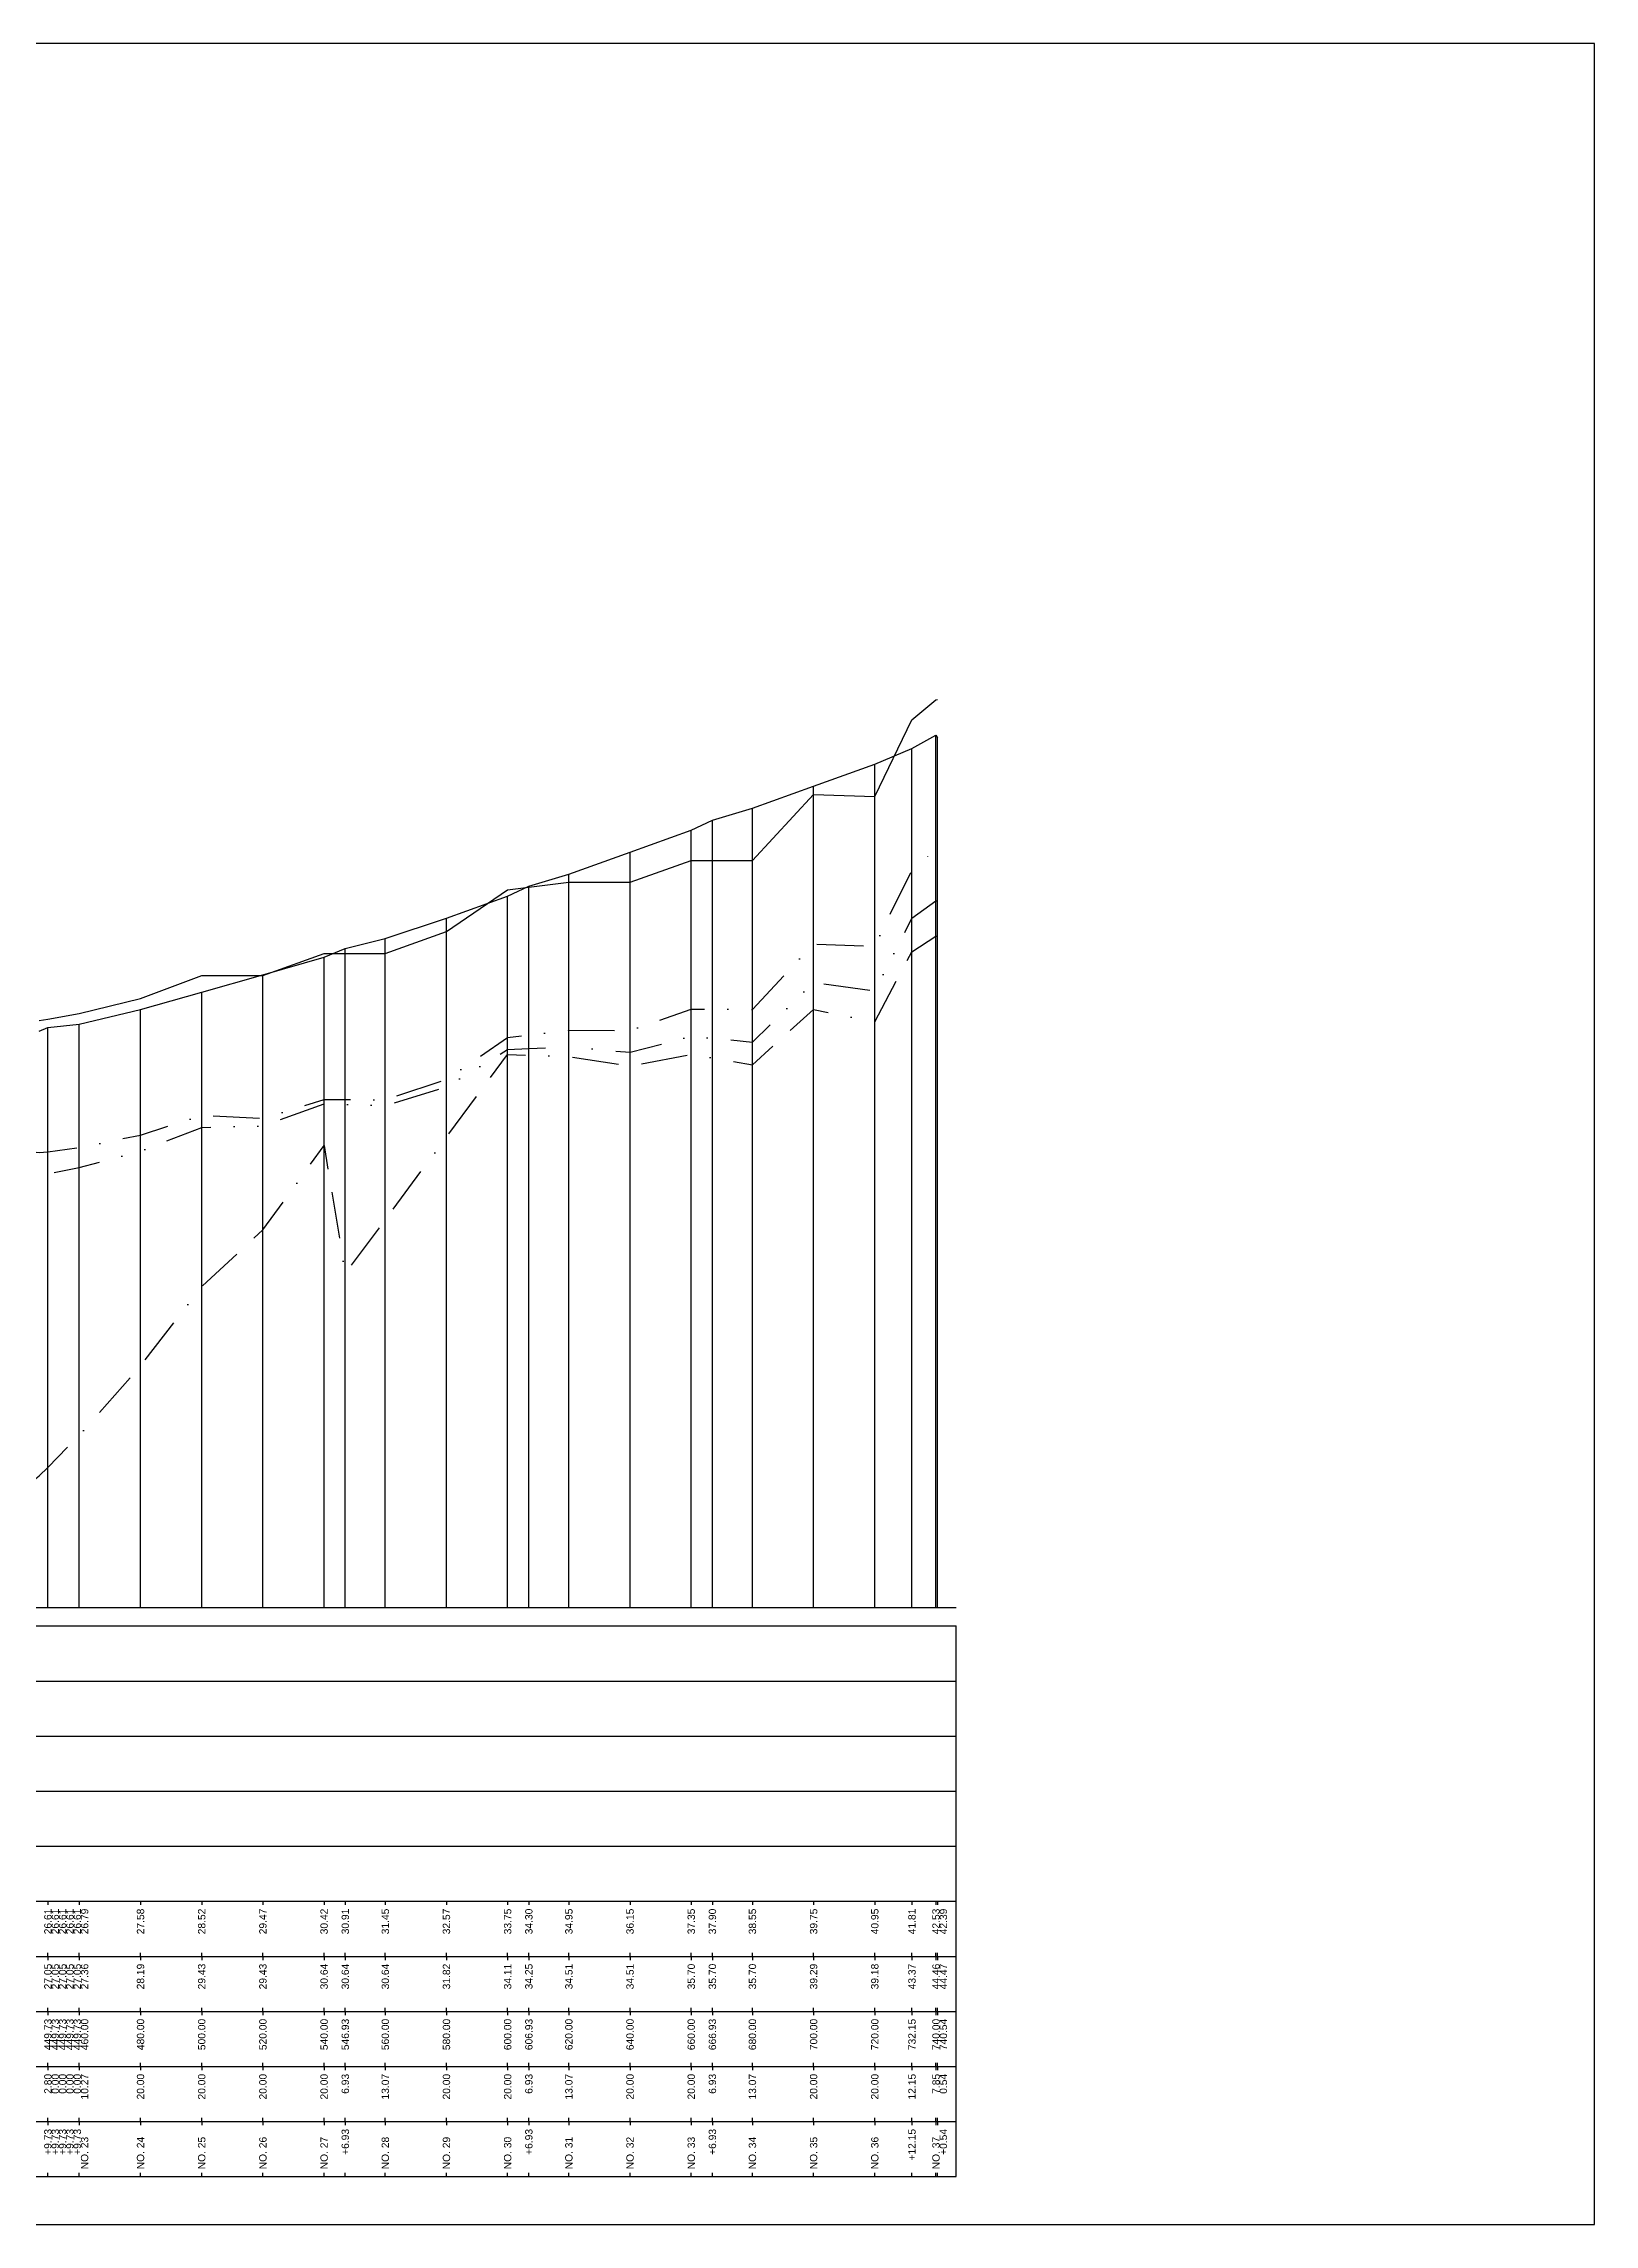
# Model space of a CAD drawing. Header units: millimetres. Extents: x -7351 to 135086, y 1419 to 5643.
# Drawn here: x 22195 to 22617, y 1419 to 2013 of the extents above; entities that cross this region are included whole.
import ezdxf
from ezdxf.enums import TextEntityAlignment as Align

# ---------------------------------------------------------------- set-up
doc = ezdxf.new("R2010")
doc.units = ezdxf.units.MM
for name, pattern in [('BORDER', [44.45, 12.7, -6.35, 12.7, -6.35, 0, -6.35]), ('DASHDOT', [25.4, 12.7, -6.35, 0, -6.35]), ('DIVIDE', [31.75, 12.7, -6.35, 0, -6.35, 0, -6.35])]:
    doc.linetypes.add(name, pattern=pattern)
for name, color, linetype in [('KZ_종단_계획선', 1, 'Continuous'), ('KZ_종단_도각', 7, 'Continuous'), ('KZ_종단_수직선', 7, 'Continuous'), ('KZ_종단_암선1', 56, 'DASHDOT'), ('KZ_종단_암선2', 4, 'DIVIDE'), ('KZ_종단_암선3', 6, 'BORDER'), ('KZ_종단_지반선', 3, 'Continuous'), ('KZ_종단_테이블문자', 7, 'Continuous'), ('KZ_종단_테이블선', 7, 'Continuous')]:
    doc.layers.add(name, color=color, linetype=linetype)
doc.styles.get("Standard").update_dxf_attribs({"font": 'arial.ttf'})

msp = doc.modelspace()

# ---------------------------------------------------------------- linework, layer by layer
at = {"layer": 'KZ_종단_계획선'}
msp.add_lwpolyline([(22193.8, 1744.06), (22196.14, 1745.09), (22196.14, 1745.09), (22196.14, 1745.09), (22196.14, 1745.09), (22196.14, 1745.09), (22204.69, 1745.97), (22221.36, 1749.94), (22238.03, 1754.66), (22254.69, 1759.38), (22271.36, 1764.16), (22277.13, 1766.6), (22288.03, 1769.3), (22304.69, 1774.87), (22321.36, 1780.81), (22327.13, 1783.55), (22338.03, 1786.81), (22354.69, 1792.8), (22371.36, 1798.79), (22377.13, 1801.53), (22388.03, 1804.78), (22404.69, 1810.78), (22421.36, 1816.77), (22431.49, 1821.08), (22438.03, 1824.67), (22438.47, 1823.96)], dxfattribs=at)
at = {"layer": 'KZ_종단_도각'}
msp.add_lwpolyline([(21776.36, 1419.04), (22617.36, 1419.04), (22617.36, 2013.04), (21776.36, 2013.04)], close=True, dxfattribs=at)
at = {"layer": 'KZ_종단_수직선'}
for p, q in [((22438.03, 1587.04), (22438.03, 1824.67)), ((22438.48, 1587.04), (22438.48, 1823.96)), ((22431.48, 1587.04), (22431.48, 1821.08)), ((22421.36, 1587.04), (22421.36, 1816.77)), ((22404.69, 1587.04), (22404.69, 1810.78)), ((22377.13, 1587.04), (22377.13, 1801.53)), ((22388.03, 1587.04), (22388.03, 1804.78)), ((22371.36, 1587.04), (22371.36, 1798.79)), ((22354.69, 1587.04), (22354.69, 1792.8)), ((22327.13, 1587.04), (22327.13, 1783.55)), ((22338.03, 1587.04), (22338.03, 1786.81)), ((22321.36, 1587.04), (22321.36, 1780.81)), ((22304.69, 1587.04), (22304.69, 1774.87)), ((22277.13, 1587.04), (22277.13, 1766.6)), ((22288.03, 1587.04), (22288.03, 1769.3)), ((22254.69, 1587.04), (22254.69, 1759.38)), ((22271.36, 1587.04), (22271.36, 1764.16)), ((22238.03, 1587.04), (22238.03, 1754.66)), ((22221.36, 1587.04), (22221.36, 1749.94)), ((22196.13, 1587.04), (22196.13, 1745.09)), ((22196.13, 1587.04), (22196.13, 1745.09)), ((22196.13, 1587.04), (22196.13, 1745.09)), ((22196.13, 1587.04), (22196.13, 1745.09)), ((22196.13, 1587.04), (22196.13, 1745.09)), ((22204.69, 1587.04), (22204.69, 1745.97))]:
    msp.add_line(p, q, dxfattribs=at)
at = {"layer": 'KZ_종단_암선1', "flags": 128}
msp.add_lwpolyline([(21821.36, 1661.68), (21825.63, 1666.52), (21825.63, 1666.52), (21825.63, 1666.52), (21825.63, 1666.52), (21825.63, 1666.52), (21825.63, 1666.52), (21838.03, 1680.56), (21854.69, 1682.3), (21867.16, 1680.9), (21871.36, 1682.74), (21888.03, 1683.37), (21893.8, 1684.11), (21904.69, 1686.53), (21921.36, 1690.43), (21938.03, 1691.61), (21954.69, 1694.62), (21967.15, 1695.93), (21971.36, 1696.15), (21988.03, 1698.42), (22001.96, 1700.74), (22004.69, 1701.43), (22020.53, 1701.89), (22021.36, 1701.91), (22026.15, 1703.11), (22038.03, 1703.47), (22054.69, 1705.68), (22063.33, 1706.33), (22071.36, 1705.84), (22088.03, 1706.39), (22104.69, 1708.59), (22112.51, 1708.92), (22121.36, 1709.29), (22127.36, 1708.08), (22138.03, 1705.93), (22154.69, 1711.44), (22171.36, 1712), (22188.03, 1711.61), (22193.8, 1710.97), (22196.13, 1711.21), (22196.13, 1711.21), (22196.13, 1711.21), (22196.13, 1711.21), (22196.13, 1711.21), (22204.69, 1712.36), (22221.36, 1715.76), (22238.03, 1721.14), (22254.69, 1720.33), (22271.36, 1725.46), (22277.13, 1725.42), (22288.03, 1725.35), (22304.69, 1730.93), (22321.36, 1742.31), (22327.13, 1742.99), (22338.03, 1744.28), (22354.69, 1744.21), (22371.36, 1750.07), (22377.13, 1750.04), (22388.03, 1749.98), (22404.69, 1767.81), (22421.36, 1767.17), (22431.48, 1788.02), (22438.03, 1793.42), (22438.48, 1793.47)], dxfattribs=at)
at = {"layer": 'KZ_종단_암선2', "flags": 128}
msp.add_lwpolyline([(21825.63, 1629.58), (21825.63, 1629.58), (21825.63, 1629.58), (21825.63, 1629.58), (21825.63, 1629.58), (21825.63, 1629.58), (21838.03, 1680.5), (21854.69, 1681.86), (21867.16, 1680.17), (21871.36, 1681.92), (21888.03, 1682.16), (21893.8, 1682.77), (21904.69, 1684.94), (21921.36, 1688.45), (21938.03, 1689.25), (21954.69, 1691.89), (21967.15, 1692.91), (21971.36, 1693.03), (21988.03, 1694.92), (22001.96, 1696.93), (22004.69, 1697.56), (22020.53, 1697.66), (22021.36, 1697.67), (22026.15, 1698.76), (22038.03, 1698.86), (22054.69, 1700.71), (22063.33, 1701.16), (22071.36, 1700.5), (22088.03, 1700.69), (22104.69, 1702.54), (22112.51, 1702.7), (22121.36, 1702.89), (22127.36, 1701.55), (22138.03, 1699.18), (22154.69, 1703.42), (22171.36, 1704.77), (22188.03, 1705.11), (22193.8, 1704.83), (22196.13, 1705.21), (22196.13, 1705.21), (22196.13, 1705.21), (22196.13, 1705.21), (22196.13, 1705.21), (22204.69, 1706.89), (22221.36, 1711.37), (22238.03, 1717.85), (22254.69, 1718.21), (22271.36, 1724.27), (22277.13, 1724.08), (22288.03, 1723.73), (22304.69, 1728.91), (22321.36, 1739.09), (22327.13, 1739.32), (22338.03, 1739.76), (22354.69, 1738.3), (22371.36, 1742.7), (22377.13, 1742.14), (22388.03, 1741.08), (22404.69, 1757.3), (22421.36, 1755), (22431.48, 1774.81), (22438.03, 1779.53), (22438.48, 1779.53)], dxfattribs=at)
at = {"layer": 'KZ_종단_암선3', "flags": 128}
msp.add_lwpolyline([(21825.63, 1629.38), (21825.63, 1629.38), (21825.63, 1629.38), (21825.63, 1629.38), (21825.63, 1629.38), (21825.63, 1629.38), (21838.03, 1679.72), (21854.69, 1675.99), (21867.16, 1670.49), (21871.36, 1670.95), (21888.03, 1666.08), (21893.8, 1664.92), (21904.69, 1663.75), (21921.36, 1662.15), (21938.03, 1657.85), (21954.69, 1655.4), (21967.15, 1652.63), (21971.36, 1651.49), (21988.03, 1648.33), (22001.96, 1646.16), (22004.69, 1645.97), (22020.53, 1641.34), (22021.36, 1641.1), (22026.15, 1640.77), (22038.03, 1637.37), (22054.69, 1634.33), (22063.33, 1632.28), (22071.36, 1629.3), (22088.03, 1624.72), (22104.69, 1621.86), (22112.51, 1619.85), (22121.36, 1617.57), (22127.36, 1614.58), (22138.03, 1609.25), (22154.69, 1608.42), (22171.36, 1608.41), (22188.03, 1618.55), (22193.8, 1622.92), (22196.13, 1625.2), (22196.13, 1625.2), (22196.13, 1625.2), (22196.13, 1625.2), (22196.13, 1625.2), (22204.69, 1633.98), (22221.36, 1652.82), (22238.03, 1674.44), (22254.69, 1689.93), (22271.36, 1712.88), (22277.13, 1677.94), (22321.36, 1737.69), (22327.13, 1737.5), (22338.03, 1737.16), (22354.69, 1734.52), (22371.36, 1737.73), (22377.13, 1736.76), (22388.03, 1734.92), (22404.69, 1749.99), (22421.36, 1746.55), (22431.48, 1765.68), (22438.03, 1769.97), (22438.48, 1769.95)], dxfattribs=at)
at = {"layer": 'KZ_종단_지반선', "flags": 128}
msp.add_lwpolyline([(22193.8, 1746.97), (22196.13, 1747.3), (22196.13, 1747.3), (22196.13, 1747.3), (22196.13, 1747.3), (22196.13, 1747.3), (22204.69, 1748.82), (22221.36, 1752.98), (22238.03, 1759.17), (22254.69, 1759.17), (22271.36, 1765.24), (22277.13, 1765.24), (22288.03, 1765.24), (22304.69, 1771.16), (22321.36, 1782.59), (22327.13, 1783.29), (22338.03, 1784.61), (22354.69, 1784.61), (22371.36, 1790.55), (22377.13, 1790.55), (22388.03, 1790.55), (22404.69, 1808.48), (22421.36, 1807.96), (22431.48, 1828.87), (22438.03, 1834.32), (22438.48, 1834.37)], dxfattribs=at)
at = {"layer": 'KZ_종단_테이블선'}
for p, q in [((21801.36, 1587.04), (22443.48, 1587.04)), ((21801.36, 1582.04), (22443.48, 1582.04)), ((22443.48, 1567.04), (22443.48, 1582.04)), ((21801.36, 1567.04), (22443.48, 1567.04)), ((22443.48, 1552.04), (22443.48, 1567.04)), ((21801.36, 1552.04), (22443.48, 1552.04)), ((22443.48, 1537.04), (22443.48, 1552.04)), ((21801.36, 1537.04), (22443.48, 1537.04)), ((22443.48, 1522.04), (22443.48, 1537.04)), ((21801.36, 1522.04), (22443.48, 1522.04)), ((22443.48, 1507.04), (22443.48, 1522.04)), ((21801.36, 1507.04), (22443.48, 1507.04)), ((22196.13, 1507.04), (22196.13, 1506.04)), ((22196.13, 1507.04), (22196.13, 1506.04)), ((22196.13, 1507.04), (22196.13, 1506.04)), ((22196.13, 1507.04), (22196.13, 1506.04)), ((22196.13, 1507.04), (22196.13, 1506.04)), ((22204.69, 1507.04), (22204.69, 1506.04)), ((22221.36, 1507.04), (22221.36, 1506.04)), ((22238.03, 1507.04), (22238.03, 1506.04)), ((22254.69, 1507.04), (22254.69, 1506.04)), ((22271.36, 1507.04), (22271.36, 1506.04)), ((22277.13, 1507.04), (22277.13, 1506.04)), ((22288.03, 1507.04), (22288.03, 1506.04)), ((22304.69, 1507.04), (22304.69, 1506.04)), ((22321.36, 1507.04), (22321.36, 1506.04)), ((22327.13, 1507.04), (22327.13, 1506.04)), ((22338.03, 1507.04), (22338.03, 1506.04)), ((22354.69, 1507.04), (22354.69, 1506.04)), ((22371.36, 1507.04), (22371.36, 1506.04)), ((22377.13, 1507.04), (22377.13, 1506.04)), ((22388.03, 1507.04), (22388.03, 1506.04)), ((22404.69, 1507.04), (22404.69, 1506.04)), ((22421.36, 1507.04), (22421.36, 1506.04)), ((22431.48, 1507.04), (22431.48, 1506.04)), ((22438.03, 1507.04), (22438.03, 1506.04)), ((22438.48, 1507.04), (22438.48, 1506.04)), ((22443.48, 1492.04), (22443.48, 1507.04)), ((21801.36, 1492.04), (22443.48, 1492.04)), ((22196.13, 1492.04), (22196.13, 1493.04)), ((22196.13, 1492.04), (22196.13, 1493.04)), ((22196.13, 1492.04), (22196.13, 1493.04)), ((22196.13, 1492.04), (22196.13, 1493.04)), ((22196.13, 1492.04), (22196.13, 1493.04)), ((22196.13, 1492.04), (22196.13, 1491.04)), ((22196.13, 1492.04), (22196.13, 1491.04)), ((22196.13, 1492.04), (22196.13, 1491.04)), ((22196.13, 1492.04), (22196.13, 1491.04)), ((22196.13, 1492.04), (22196.13, 1491.04)), ((22204.69, 1492.04), (22204.69, 1493.04)), ((22204.69, 1492.04), (22204.69, 1491.04)), ((22221.36, 1492.04), (22221.36, 1493.04)), ((22221.36, 1492.04), (22221.36, 1491.04)), ((22238.03, 1492.04), (22238.03, 1493.04)), ((22238.03, 1492.04), (22238.03, 1491.04)), ((22254.69, 1492.04), (22254.69, 1493.04)), ((22254.69, 1492.04), (22254.69, 1491.04)), ((22271.36, 1492.04), (22271.36, 1493.04)), ((22271.36, 1492.04), (22271.36, 1491.04)), ((22277.13, 1492.04), (22277.13, 1493.04)), ((22277.13, 1492.04), (22277.13, 1491.04)), ((22288.03, 1492.04), (22288.03, 1493.04)), ((22288.03, 1492.04), (22288.03, 1491.04)), ((22304.69, 1492.04), (22304.69, 1493.04)), ((22304.69, 1492.04), (22304.69, 1491.04)), ((22321.36, 1492.04), (22321.36, 1493.04)), ((22321.36, 1492.04), (22321.36, 1491.04)), ((22327.13, 1492.04), (22327.13, 1493.04)), ((22327.13, 1492.04), (22327.13, 1491.04)), ((22338.03, 1492.04), (22338.03, 1493.04)), ((22338.03, 1492.04), (22338.03, 1491.04)), ((22354.69, 1492.04), (22354.69, 1493.04)), ((22354.69, 1492.04), (22354.69, 1491.04)), ((22371.36, 1492.04), (22371.36, 1493.04)), ((22371.36, 1492.04), (22371.36, 1491.04)), ((22377.13, 1492.04), (22377.13, 1493.04)), ((22377.13, 1492.04), (22377.13, 1491.04)), ((22388.03, 1492.04), (22388.03, 1493.04)), ((22388.03, 1492.04), (22388.03, 1491.04)), ((22404.69, 1492.04), (22404.69, 1493.04)), ((22404.69, 1492.04), (22404.69, 1491.04)), ((22421.36, 1492.04), (22421.36, 1493.04)), ((22421.36, 1492.04), (22421.36, 1491.04)), ((22431.48, 1492.04), (22431.48, 1493.04)), ((22431.48, 1492.04), (22431.48, 1491.04)), ((22438.03, 1492.04), (22438.03, 1493.04)), ((22438.03, 1492.04), (22438.03, 1491.04)), ((22438.48, 1492.04), (22438.48, 1493.04)), ((22438.48, 1492.04), (22438.48, 1491.04)), ((22443.48, 1477.04), (22443.48, 1492.04)), ((21801.36, 1477.04), (22443.48, 1477.04)), ((22196.13, 1477.04), (22196.13, 1478.04)), ((22196.13, 1477.04), (22196.13, 1478.04)), ((22196.13, 1477.04), (22196.13, 1478.04)), ((22196.13, 1477.04), (22196.13, 1478.04)), ((22196.13, 1477.04), (22196.13, 1478.04)), ((22196.13, 1477.04), (22196.13, 1476.04)), ((22196.13, 1477.04), (22196.13, 1476.04)), ((22196.13, 1477.04), (22196.13, 1476.04)), ((22196.13, 1477.04), (22196.13, 1476.04)), ((22196.13, 1477.04), (22196.13, 1476.04)), ((22204.69, 1477.04), (22204.69, 1478.04)), ((22204.69, 1477.04), (22204.69, 1476.04)), ((22221.36, 1477.04), (22221.36, 1478.04)), ((22221.36, 1477.04), (22221.36, 1476.04)), ((22238.03, 1477.04), (22238.03, 1478.04)), ((22238.03, 1477.04), (22238.03, 1476.04)), ((22254.69, 1477.04), (22254.69, 1478.04)), ((22254.69, 1477.04), (22254.69, 1476.04)), ((22271.36, 1477.04), (22271.36, 1478.04)), ((22271.36, 1477.04), (22271.36, 1476.04)), ((22277.13, 1477.04), (22277.13, 1478.04)), ((22277.13, 1477.04), (22277.13, 1476.04)), ((22288.03, 1477.04), (22288.03, 1478.04)), ((22288.03, 1477.04), (22288.03, 1476.04)), ((22304.69, 1477.04), (22304.69, 1478.04)), ((22304.69, 1477.04), (22304.69, 1476.04)), ((22321.36, 1477.04), (22321.36, 1478.04)), ((22321.36, 1477.04), (22321.36, 1476.04)), ((22327.13, 1477.04), (22327.13, 1478.04)), ((22327.13, 1477.04), (22327.13, 1476.04)), ((22338.03, 1477.04), (22338.03, 1478.04)), ((22338.03, 1477.04), (22338.03, 1476.04)), ((22354.69, 1477.04), (22354.69, 1478.04)), ((22354.69, 1477.04), (22354.69, 1476.04)), ((22371.36, 1477.04), (22371.36, 1478.04)), ((22371.36, 1477.04), (22371.36, 1476.04)), ((22377.13, 1477.04), (22377.13, 1478.04)), ((22377.13, 1477.04), (22377.13, 1476.04)), ((22388.03, 1477.04), (22388.03, 1478.04)), ((22388.03, 1477.04), (22388.03, 1476.04)), ((22404.69, 1477.04), (22404.69, 1478.04)), ((22404.69, 1477.04), (22404.69, 1476.04)), ((22421.36, 1477.04), (22421.36, 1478.04)), ((22421.36, 1477.04), (22421.36, 1476.04)), ((22431.48, 1477.04), (22431.48, 1478.04)), ((22431.48, 1477.04), (22431.48, 1476.04)), ((22438.03, 1477.04), (22438.03, 1478.04)), ((22438.03, 1477.04), (22438.03, 1476.04)), ((22438.48, 1477.04), (22438.48, 1478.04)), ((22438.48, 1477.04), (22438.48, 1476.04)), ((22443.48, 1462.04), (22443.48, 1477.04)), ((21801.36, 1462.04), (22443.48, 1462.04)), ((22196.13, 1462.04), (22196.13, 1463.04)), ((22196.13, 1462.04), (22196.13, 1463.04)), ((22196.13, 1462.04), (22196.13, 1463.04)), ((22196.13, 1462.04), (22196.13, 1463.04)), ((22196.13, 1462.04), (22196.13, 1463.04)), ((22196.13, 1462.04), (22196.13, 1461.04)), ((22196.13, 1462.04), (22196.13, 1461.04)), ((22196.13, 1462.04), (22196.13, 1461.04)), ((22196.13, 1462.04), (22196.13, 1461.04)), ((22196.13, 1462.04), (22196.13, 1461.04)), ((22204.69, 1462.04), (22204.69, 1463.04)), ((22204.69, 1462.04), (22204.69, 1461.04)), ((22221.36, 1462.04), (22221.36, 1463.04)), ((22221.36, 1462.04), (22221.36, 1461.04)), ((22238.03, 1462.04), (22238.03, 1463.04)), ((22238.03, 1462.04), (22238.03, 1461.04)), ((22254.69, 1462.04), (22254.69, 1463.04)), ((22254.69, 1462.04), (22254.69, 1461.04)), ((22271.36, 1462.04), (22271.36, 1463.04)), ((22271.36, 1462.04), (22271.36, 1461.04)), ((22277.13, 1462.04), (22277.13, 1463.04)), ((22277.13, 1462.04), (22277.13, 1461.04)), ((22288.03, 1462.04), (22288.03, 1463.04)), ((22288.03, 1462.04), (22288.03, 1461.04)), ((22304.69, 1462.04), (22304.69, 1463.04)), ((22304.69, 1462.04), (22304.69, 1461.04)), ((22321.36, 1462.04), (22321.36, 1463.04)), ((22321.36, 1462.04), (22321.36, 1461.04)), ((22327.13, 1462.04), (22327.13, 1463.04)), ((22327.13, 1462.04), (22327.13, 1461.04)), ((22338.03, 1462.04), (22338.03, 1463.04)), ((22338.03, 1462.04), (22338.03, 1461.04)), ((22354.69, 1462.04), (22354.69, 1463.04)), ((22354.69, 1462.04), (22354.69, 1461.04)), ((22371.36, 1462.04), (22371.36, 1463.04)), ((22371.36, 1462.04), (22371.36, 1461.04)), ((22377.13, 1462.04), (22377.13, 1463.04)), ((22377.13, 1462.04), (22377.13, 1461.04)), ((22388.03, 1462.04), (22388.03, 1463.04)), ((22388.03, 1462.04), (22388.03, 1461.04)), ((22404.69, 1462.04), (22404.69, 1463.04)), ((22404.69, 1462.04), (22404.69, 1461.04)), ((22421.36, 1462.04), (22421.36, 1463.04)), ((22421.36, 1462.04), (22421.36, 1461.04)), ((22431.48, 1462.04), (22431.48, 1463.04)), ((22431.48, 1462.04), (22431.48, 1461.04)), ((22438.03, 1462.04), (22438.03, 1463.04)), ((22438.03, 1462.04), (22438.03, 1461.04)), ((22438.48, 1462.04), (22438.48, 1463.04)), ((22438.48, 1462.04), (22438.48, 1461.04)), ((22443.48, 1447.04), (22443.48, 1462.04)), ((21801.36, 1447.04), (22443.48, 1447.04)), ((22196.13, 1447.04), (22196.13, 1448.04)), ((22196.13, 1447.04), (22196.13, 1448.04)), ((22196.13, 1447.04), (22196.13, 1448.04)), ((22196.13, 1447.04), (22196.13, 1448.04)), ((22196.13, 1447.04), (22196.13, 1448.04)), ((22196.13, 1447.04), (22196.13, 1446.04)), ((22196.13, 1447.04), (22196.13, 1446.04)), ((22196.13, 1447.04), (22196.13, 1446.04)), ((22196.13, 1447.04), (22196.13, 1446.04)), ((22196.13, 1447.04), (22196.13, 1446.04)), ((22204.69, 1447.04), (22204.69, 1448.04)), ((22204.69, 1447.04), (22204.69, 1446.04)), ((22221.36, 1447.04), (22221.36, 1448.04)), ((22221.36, 1447.04), (22221.36, 1446.04)), ((22238.03, 1447.04), (22238.03, 1448.04)), ((22238.03, 1447.04), (22238.03, 1446.04)), ((22254.69, 1447.04), (22254.69, 1448.04)), ((22254.69, 1447.04), (22254.69, 1446.04)), ((22271.36, 1447.04), (22271.36, 1448.04)), ((22271.36, 1447.04), (22271.36, 1446.04)), ((22277.13, 1447.04), (22277.13, 1448.04)), ((22277.13, 1447.04), (22277.13, 1446.04)), ((22288.03, 1447.04), (22288.03, 1448.04)), ((22288.03, 1447.04), (22288.03, 1446.04)), ((22304.69, 1447.04), (22304.69, 1448.04)), ((22304.69, 1447.04), (22304.69, 1446.04)), ((22321.36, 1447.04), (22321.36, 1448.04)), ((22321.36, 1447.04), (22321.36, 1446.04)), ((22327.13, 1447.04), (22327.13, 1448.04)), ((22327.13, 1447.04), (22327.13, 1446.04)), ((22338.03, 1447.04), (22338.03, 1448.04)), ((22338.03, 1447.04), (22338.03, 1446.04)), ((22354.69, 1447.04), (22354.69, 1448.04)), ((22354.69, 1447.04), (22354.69, 1446.04)), ((22371.36, 1447.04), (22371.36, 1448.04)), ((22371.36, 1447.04), (22371.36, 1446.04)), ((22377.13, 1447.04), (22377.13, 1448.04)), ((22377.13, 1447.04), (22377.13, 1446.04)), ((22388.03, 1447.04), (22388.03, 1448.04)), ((22388.03, 1447.04), (22388.03, 1446.04)), ((22404.69, 1447.04), (22404.69, 1448.04)), ((22404.69, 1447.04), (22404.69, 1446.04)), ((22421.36, 1447.04), (22421.36, 1448.04)), ((22421.36, 1447.04), (22421.36, 1446.04)), ((22431.48, 1447.04), (22431.48, 1448.04)), ((22431.48, 1447.04), (22431.48, 1446.04)), ((22438.03, 1447.04), (22438.03, 1448.04)), ((22438.03, 1447.04), (22438.03, 1446.04)), ((22438.48, 1447.04), (22438.48, 1448.04)), ((22438.48, 1447.04), (22438.48, 1446.04)), ((22443.48, 1432.04), (22443.48, 1447.04)), ((21801.36, 1432.04), (22443.48, 1432.04)), ((22196.13, 1432.04), (22196.13, 1433.04)), ((22196.13, 1432.04), (22196.13, 1433.04)), ((22196.13, 1432.04), (22196.13, 1433.04)), ((22196.13, 1432.04), (22196.13, 1433.04)), ((22196.13, 1432.04), (22196.13, 1433.04)), ((22204.69, 1432.04), (22204.69, 1433.04)), ((22221.36, 1432.04), (22221.36, 1433.04)), ((22238.03, 1432.04), (22238.03, 1433.04)), ((22254.69, 1432.04), (22254.69, 1433.04)), ((22271.36, 1432.04), (22271.36, 1433.04)), ((22277.13, 1432.04), (22277.13, 1433.04)), ((22288.03, 1432.04), (22288.03, 1433.04)), ((22304.69, 1432.04), (22304.69, 1433.04)), ((22321.36, 1432.04), (22321.36, 1433.04)), ((22327.13, 1432.04), (22327.13, 1433.04)), ((22338.03, 1432.04), (22338.03, 1433.04)), ((22354.69, 1432.04), (22354.69, 1433.04)), ((22371.36, 1432.04), (22371.36, 1433.04)), ((22377.13, 1432.04), (22377.13, 1433.04)), ((22388.03, 1432.04), (22388.03, 1433.04)), ((22404.69, 1432.04), (22404.69, 1433.04)), ((22421.36, 1432.04), (22421.36, 1433.04)), ((22431.48, 1432.04), (22431.48, 1433.04)), ((22438.03, 1432.04), (22438.03, 1433.04)), ((22438.48, 1432.04), (22438.48, 1433.04))]:
    msp.add_line(p, q, dxfattribs=at)

# ---------------------------------------------------------------- texts
at = {"layer": 'KZ_종단_테이블문자'}
for s, p in [('26.61', (22196.13, 1505.04)), ('26.61', (22198.13, 1505.04)), ('26.61', (22200.13, 1505.04)), ('26.61', (22202.13, 1505.04)), ('26.61', (22204.13, 1505.04)), ('26.79', (22206.13, 1505.04)), ('27.58', (22221.36, 1505.04)), ('28.52', (22238.03, 1505.04)), ('29.47', (22254.69, 1505.04)), ('30.42', (22271.36, 1505.04)), ('30.91', (22277.13, 1505.04)), ('31.45', (22288.03, 1505.04)), ('32.57', (22304.69, 1505.04)), ('33.75', (22321.36, 1505.04)), ('34.30', (22327.13, 1505.04)), ('34.95', (22338.03, 1505.04)), ('36.15', (22354.69, 1505.04)), ('37.35', (22371.36, 1505.04)), ('37.90', (22377.13, 1505.04)), ('38.55', (22388.03, 1505.04)), ('39.75', (22404.69, 1505.04)), ('40.95', (22421.36, 1505.04)), ('41.81', (22431.48, 1505.04)), ('42.53', (22438.03, 1505.04)), ('42.39', (22440.03, 1505.04)), ('27.05', (22196.13, 1490.04)), ('27.05', (22198.13, 1490.04)), ('27.05', (22200.13, 1490.04)), ('27.05', (22202.13, 1490.04)), ('27.05', (22204.13, 1490.04)), ('27.36', (22206.13, 1490.04)), ('28.19', (22221.36, 1490.04)), ('29.43', (22238.03, 1490.04)), ('29.43', (22254.69, 1490.04)), ('30.64', (22271.36, 1490.04)), ('30.64', (22277.13, 1490.04)), ('30.64', (22288.03, 1490.04)), ('31.82', (22304.69, 1490.04)), ('34.11', (22321.36, 1490.04)), ('34.25', (22327.13, 1490.04)), ('34.51', (22338.03, 1490.04)), ('34.51', (22354.69, 1490.04)), ('35.70', (22371.36, 1490.04)), ('35.70', (22377.13, 1490.04)), ('35.70', (22388.03, 1490.04)), ('39.29', (22404.69, 1490.04)), ('39.18', (22421.36, 1490.04)), ('43.37', (22431.48, 1490.04)), ('44.46', (22438.03, 1490.04)), ('44.47', (22440.03, 1490.04)), ('449.73', (22196.13, 1475.04)), ('449.73', (22198.13, 1475.04)), ('449.73', (22200.13, 1475.04)), ('449.73', (22202.13, 1475.04)), ('449.73', (22204.13, 1475.04)), ('460.00', (22206.13, 1475.04)), ('480.00', (22221.36, 1475.04)), ('500.00', (22238.03, 1475.04)), ('520.00', (22254.69, 1475.04)), ('540.00', (22271.36, 1475.04)), ('546.93', (22277.13, 1475.04)), ('560.00', (22288.03, 1475.04)), ('580.00', (22304.69, 1475.04)), ('600.00', (22321.36, 1475.04)), ('606.93', (22327.13, 1475.04)), ('620.00', (22338.03, 1475.04)), ('640.00', (22354.69, 1475.04)), ('660.00', (22371.36, 1475.04)), ('666.93', (22377.13, 1475.04)), ('680.00', (22388.03, 1475.04)), ('700.00', (22404.69, 1475.04)), ('720.00', (22421.36, 1475.04)), ('732.15', (22431.48, 1475.04)), ('740.00', (22438.03, 1475.04)), ('740.54', (22440.03, 1475.04)), ('2.80', (22196.13, 1460.04)), ('0.00', (22198.13, 1460.04)), ('0.00', (22200.13, 1460.04)), ('0.00', (22202.13, 1460.04)), ('0.00', (22204.13, 1460.04)), ('10.27', (22206.13, 1460.04)), ('20.00', (22221.36, 1460.04)), ('20.00', (22238.03, 1460.04)), ('20.00', (22254.69, 1460.04)), ('20.00', (22271.36, 1460.04)), ('6.93', (22277.13, 1460.04)), ('13.07', (22288.03, 1460.04)), ('20.00', (22304.69, 1460.04)), ('20.00', (22321.36, 1460.04)), ('6.93', (22327.13, 1460.04)), ('13.07', (22338.03, 1460.04)), ('20.00', (22354.69, 1460.04)), ('20.00', (22371.36, 1460.04)), ('6.93', (22377.13, 1460.04)), ('13.07', (22388.03, 1460.04)), ('20.00', (22404.69, 1460.04)), ('20.00', (22421.36, 1460.04)), ('12.15', (22431.48, 1460.04)), ('7.85', (22438.03, 1460.04)), ('0.54', (22440.03, 1460.04)), ('+9.73', (22196.13, 1445.04)), ('+9.73', (22198.13, 1445.04)), ('+9.73', (22200.13, 1445.04)), ('+9.73', (22202.13, 1445.04)), ('+9.73', (22204.13, 1445.04)), ('+6.93', (22277.13, 1445.04)), ('+6.93', (22327.13, 1445.04)), ('+6.93', (22377.13, 1445.04)), ('+12.15', (22431.48, 1445.04)), ('+0.54', (22440.03, 1445.04))]:
    msp.add_text(s, height=2, rotation=90, dxfattribs=at).set_placement(p, align=Align.MIDDLE_RIGHT)
for s, p in [('NO. 23', (22206.13, 1434.04)), ('NO. 24', (22221.36, 1434.04)), ('NO. 25', (22238.03, 1434.04)), ('NO. 26', (22254.69, 1434.04)), ('NO. 27', (22271.36, 1434.04)), ('NO. 28', (22288.03, 1434.04)), ('NO. 29', (22304.69, 1434.04)), ('NO. 30', (22321.36, 1434.04)), ('NO. 31', (22338.03, 1434.04)), ('NO. 32', (22354.69, 1434.04)), ('NO. 33', (22371.36, 1434.04)), ('NO. 34', (22388.03, 1434.04)), ('NO. 35', (22404.69, 1434.04)), ('NO. 36', (22421.36, 1434.04)), ('NO. 37', (22438.03, 1434.04))]:
    msp.add_text(s, height=2, rotation=90, dxfattribs=at).set_placement(p, align=Align.MIDDLE_LEFT)

doc.saveas('drawing.dxf')
